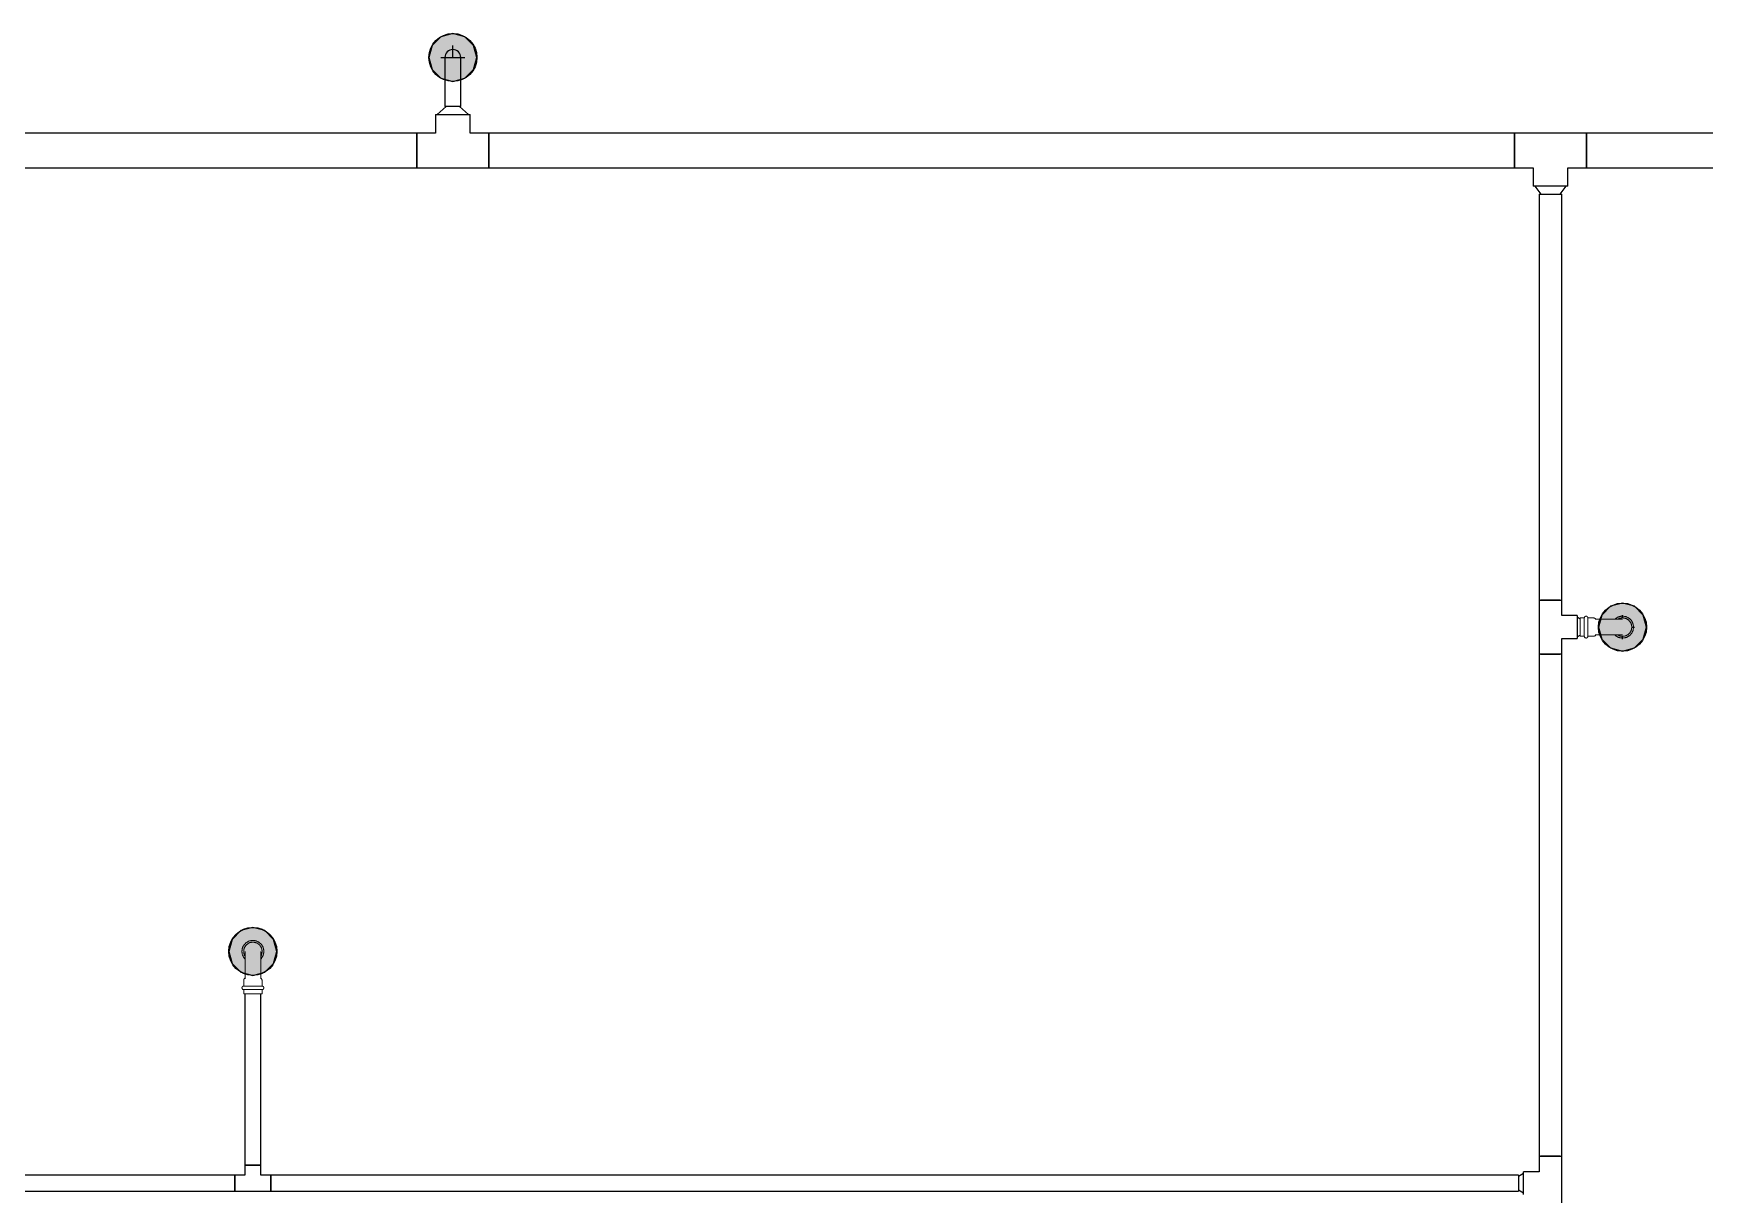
# Model space of a CAD drawing. Header units: inches. Extents: x -3327 to -1, y 8 to 1328.
# Drawn here: x -2926.9 to -2787.8, y 185 to 281.7 of the extents above; entities that cross this region are included whole.
import ezdxf

# ---------------------------------------------------------------- set-up
doc = ezdxf.new("R2010")
doc.units = ezdxf.units.IN
doc.header["$MEASUREMENT"] = 0
doc.layers.add('P-PIPE', color=3, linetype='Continuous', lineweight=9)
doc.layers.add('X - REF - FP', color=7, linetype='Continuous', true_color=0xb90000)

# ---------------------------------------------------------------- blocks, each defined once
blk = doc.blocks.new('Victaulic-VicPress316-Elbow 90-45deg Style P568_P571 - Standard-523083-SECOND LEVEL')
at = {"layer": 'P-PIPE'}
for p, q in [((-3178.39, 1232.42), (-3178.39, 1231.96)), ((-3178.28, 1233.46), (-3178.28, 1232.57)), ((-3176.97, 1232.57), (-3176.97, 1233.46)), ((-3176.86, 1231.96), (-3176.86, 1232.42)), ((-3177.63, 1231.96), (-3178.39, 1231.96)), ((-3178.39, 1231.67), (-3178.39, 1231.33)), ((-3177.63, 1231.67), (-3178.39, 1231.67)), ((-3178.39, 1231.33), (-3177.63, 1231.33)), ((-3176.86, 1231.96), (-3177.63, 1231.96)), ((-3176.86, 1231.67), (-3177.63, 1231.67)), ((-3177.63, 1231.33), (-3176.86, 1231.33)), ((-3176.86, 1231.33), (-3176.86, 1231.67))]:
    blk.add_line(p, q, dxfattribs=at)
at = {"layer": 'P-PIPE', "flags": 128}
for points in [[(-3177.63, 1235.77), (-3177.66, 1235.77), (-3177.7, 1235.76), (-3177.73, 1235.76), (-3177.77, 1235.76), (-3177.81, 1235.75), (-3177.84, 1235.74), (-3177.88, 1235.73), (-3177.91, 1235.72), (-3177.95, 1235.71), (-3177.98, 1235.69), (-3178.01, 1235.68), (-3178.05, 1235.66), (-3178.08, 1235.65), (-3178.11, 1235.63), (-3178.14, 1235.61), (-3178.17, 1235.59), (-3178.2, 1235.56), (-3178.23, 1235.54), (-3178.25, 1235.52), (-3178.28, 1235.49), (-3178.3, 1235.46), (-3178.33, 1235.44), (-3178.35, 1235.41), (-3178.37, 1235.38), (-3178.39, 1235.35), (-3178.41, 1235.32), (-3178.43, 1235.28), (-3178.45, 1235.25), (-3178.46, 1235.22), (-3178.48, 1235.19), (-3178.49, 1235.15), (-3178.5, 1235.12), (-3178.51, 1235.08), (-3178.52, 1235.05), (-3178.52, 1235.01), (-3178.53, 1234.97), (-3178.53, 1234.94), (-3178.54, 1234.9), (-3178.54, 1234.86), (-3178.54, 1234.83), (-3178.53, 1234.79), (-3178.53, 1234.76), (-3178.53, 1234.72), (-3178.52, 1234.68), (-3178.51, 1234.65), (-3178.5, 1234.61), (-3178.49, 1234.58), (-3178.48, 1234.54), (-3178.47, 1234.51), (-3178.45, 1234.48), (-3178.44, 1234.44), (-3178.42, 1234.41), (-3178.4, 1234.38), (-3178.38, 1234.35), (-3178.36, 1234.32), (-3178.34, 1234.29), (-3178.32, 1234.26), (-3178.29, 1234.23)], [(-3177.63, 1235.62), (-3177.66, 1235.62), (-3177.69, 1235.62), (-3177.72, 1235.62), (-3177.75, 1235.61), (-3177.78, 1235.61), (-3177.81, 1235.6), (-3177.84, 1235.59), (-3177.87, 1235.58), (-3177.9, 1235.57), (-3177.92, 1235.56), (-3177.95, 1235.55), (-3177.98, 1235.53), (-3178.01, 1235.52), (-3178.03, 1235.5), (-3178.06, 1235.49), (-3178.08, 1235.47), (-3178.11, 1235.45), (-3178.13, 1235.43), (-3178.15, 1235.41), (-3178.17, 1235.39), (-3178.2, 1235.37), (-3178.22, 1235.34), (-3178.23, 1235.32), (-3178.25, 1235.29), (-3178.27, 1235.27), (-3178.29, 1235.24), (-3178.3, 1235.22), (-3178.31, 1235.19), (-3178.33, 1235.16), (-3178.34, 1235.13), (-3178.35, 1235.1), (-3178.36, 1235.07), (-3178.37, 1235.05), (-3178.37, 1235.02), (-3178.38, 1234.99), (-3178.38, 1234.95), (-3178.39, 1234.92), (-3178.39, 1234.89), (-3178.39, 1234.86), (-3178.39, 1234.83), (-3178.39, 1234.8), (-3178.39, 1234.77), (-3178.38, 1234.74), (-3178.38, 1234.71), (-3178.37, 1234.68), (-3178.36, 1234.65), (-3178.36, 1234.62), (-3178.35, 1234.59), (-3178.33, 1234.56), (-3178.32, 1234.54), (-3178.31, 1234.51), (-3178.29, 1234.48), (-3178.28, 1234.46)], [(-3176.97, 1234.22), (-3176.95, 1234.25), (-3176.92, 1234.27), (-3176.9, 1234.3), (-3176.88, 1234.33), (-3176.86, 1234.36), (-3176.84, 1234.39), (-3176.82, 1234.42), (-3176.8, 1234.46), (-3176.79, 1234.49), (-3176.77, 1234.52), (-3176.76, 1234.56), (-3176.75, 1234.59), (-3176.74, 1234.63), (-3176.73, 1234.66), (-3176.73, 1234.7), (-3176.72, 1234.74), (-3176.72, 1234.77), (-3176.71, 1234.81), (-3176.71, 1234.85), (-3176.71, 1234.88), (-3176.72, 1234.92), (-3176.72, 1234.95), (-3176.72, 1234.99), (-3176.73, 1235.03), (-3176.74, 1235.06), (-3176.75, 1235.1), (-3176.76, 1235.13), (-3176.77, 1235.17), (-3176.78, 1235.2), (-3176.8, 1235.23), (-3176.81, 1235.27), (-3176.83, 1235.3), (-3176.85, 1235.33), (-3176.87, 1235.36), (-3176.89, 1235.39), (-3176.91, 1235.42), (-3176.93, 1235.45), (-3176.96, 1235.48), (-3176.98, 1235.5), (-3177.01, 1235.53), (-3177.04, 1235.55), (-3177.06, 1235.57), (-3177.09, 1235.6), (-3177.12, 1235.62), (-3177.15, 1235.64), (-3177.19, 1235.65), (-3177.22, 1235.67), (-3177.25, 1235.69), (-3177.29, 1235.7), (-3177.32, 1235.71), (-3177.35, 1235.73), (-3177.39, 1235.74), (-3177.42, 1235.74), (-3177.46, 1235.75), (-3177.5, 1235.76), (-3177.53, 1235.76), (-3177.57, 1235.77), (-3177.61, 1235.77), (-3177.63, 1235.77)], [(-3176.96, 1234.47), (-3176.95, 1234.49), (-3176.94, 1234.52), (-3176.92, 1234.55), (-3176.91, 1234.58), (-3176.9, 1234.61), (-3176.89, 1234.64), (-3176.88, 1234.66), (-3176.88, 1234.69), (-3176.87, 1234.72), (-3176.87, 1234.75), (-3176.86, 1234.79), (-3176.86, 1234.82), (-3176.86, 1234.85), (-3176.86, 1234.88), (-3176.86, 1234.91), (-3176.86, 1234.94), (-3176.87, 1234.97), (-3176.87, 1235), (-3176.88, 1235.03), (-3176.89, 1235.06), (-3176.89, 1235.09), (-3176.9, 1235.12), (-3176.92, 1235.15), (-3176.93, 1235.17), (-3176.94, 1235.2), (-3176.96, 1235.23), (-3176.97, 1235.25), (-3176.99, 1235.28), (-3177.01, 1235.31), (-3177.02, 1235.33), (-3177.04, 1235.35), (-3177.06, 1235.38), (-3177.09, 1235.4), (-3177.11, 1235.42), (-3177.13, 1235.44), (-3177.15, 1235.46), (-3177.18, 1235.48), (-3177.2, 1235.5), (-3177.23, 1235.51), (-3177.26, 1235.53), (-3177.28, 1235.54), (-3177.31, 1235.55), (-3177.34, 1235.57), (-3177.37, 1235.58), (-3177.4, 1235.59), (-3177.43, 1235.6), (-3177.46, 1235.6), (-3177.49, 1235.61), (-3177.52, 1235.61), (-3177.55, 1235.62), (-3177.58, 1235.62), (-3177.61, 1235.62), (-3177.63, 1235.62)], [(-3178.28, 1234.85), (-3178.28, 1234.85), (-3178.28, 1234.85), (-3178.28, 1234.84), (-3178.28, 1234.84), (-3178.28, 1234.83), (-3178.28, 1234.81), (-3178.28, 1234.8), (-3178.28, 1234.78), (-3178.28, 1234.77), (-3178.28, 1234.74), (-3178.28, 1234.72), (-3178.28, 1234.7), (-3178.28, 1234.67), (-3178.28, 1234.64), (-3178.28, 1234.61), (-3178.28, 1234.58), (-3178.28, 1234.55), (-3178.28, 1234.51), (-3178.28, 1234.47), (-3178.28, 1234.43), (-3178.28, 1234.39), (-3178.28, 1234.35), (-3178.28, 1234.31), (-3178.28, 1234.26), (-3178.28, 1234.21), (-3178.28, 1234.17), (-3178.28, 1234.12), (-3178.28, 1234.07), (-3178.28, 1234.02), (-3178.28, 1233.97), (-3178.28, 1233.91), (-3178.28, 1233.86), (-3178.28, 1233.81), (-3178.28, 1233.75), (-3178.28, 1233.7), (-3178.28, 1233.64), (-3178.28, 1233.59), (-3178.28, 1233.53), (-3178.28, 1233.48), (-3178.28, 1233.46)], [(-3176.97, 1233.46), (-3176.97, 1233.52), (-3176.97, 1233.57), (-3176.97, 1233.63), (-3176.97, 1233.68), (-3176.97, 1233.74), (-3176.97, 1233.79), (-3176.97, 1233.85), (-3176.97, 1233.9), (-3176.97, 1233.95), (-3176.97, 1234), (-3176.97, 1234.06), (-3176.97, 1234.11), (-3176.97, 1234.15), (-3176.97, 1234.2), (-3176.97, 1234.25), (-3176.97, 1234.29), (-3176.97, 1234.34), (-3176.97, 1234.38), (-3176.97, 1234.42), (-3176.97, 1234.46), (-3176.97, 1234.5), (-3176.97, 1234.54), (-3176.97, 1234.57), (-3176.97, 1234.6), (-3176.97, 1234.63), (-3176.97, 1234.66), (-3176.97, 1234.69), (-3176.97, 1234.72), (-3176.97, 1234.74), (-3176.97, 1234.76), (-3176.97, 1234.78), (-3176.97, 1234.8), (-3176.97, 1234.81), (-3176.97, 1234.82), (-3176.97, 1234.83), (-3176.97, 1234.84), (-3176.97, 1234.85), (-3176.97, 1234.85), (-3176.97, 1234.85), (-3176.97, 1234.85)], [(-3178.39, 1232.42), (-3178.39, 1232.43), (-3178.39, 1232.44), (-3178.39, 1232.45), (-3178.39, 1232.46), (-3178.39, 1232.47), (-3178.38, 1232.48), (-3178.38, 1232.49), (-3178.38, 1232.5), (-3178.37, 1232.51), (-3178.37, 1232.52), (-3178.37, 1232.53), (-3178.36, 1232.54), (-3178.36, 1232.55), (-3178.35, 1232.56), (-3178.34, 1232.57), (-3178.34, 1232.58), (-3178.33, 1232.59), (-3178.32, 1232.6), (-3178.32, 1232.6), (-3178.31, 1232.61), (-3178.3, 1232.62), (-3178.29, 1232.63), (-3178.28, 1232.63), (-3178.28, 1232.63)], [(-3176.97, 1232.63), (-3176.96, 1232.63), (-3176.95, 1232.62), (-3176.94, 1232.61), (-3176.93, 1232.61), (-3176.93, 1232.6), (-3176.92, 1232.59), (-3176.91, 1232.58), (-3176.91, 1232.57), (-3176.9, 1232.56), (-3176.9, 1232.55), (-3176.89, 1232.54), (-3176.89, 1232.53), (-3176.88, 1232.52), (-3176.88, 1232.51), (-3176.87, 1232.5), (-3176.87, 1232.49), (-3176.87, 1232.48), (-3176.86, 1232.47), (-3176.86, 1232.46), (-3176.86, 1232.45), (-3176.86, 1232.44), (-3176.86, 1232.43), (-3176.86, 1232.42), (-3176.86, 1232.42)], [(-3178.39, 1231.67), (-3178.4, 1231.67), (-3178.4, 1231.67), (-3178.41, 1231.67), (-3178.41, 1231.68), (-3178.42, 1231.68), (-3178.43, 1231.68), (-3178.43, 1231.68), (-3178.44, 1231.68), (-3178.44, 1231.68), (-3178.45, 1231.68), (-3178.45, 1231.69), (-3178.46, 1231.69), (-3178.46, 1231.69), (-3178.47, 1231.7), (-3178.47, 1231.7), (-3178.48, 1231.7), (-3178.48, 1231.71), (-3178.49, 1231.71), (-3178.49, 1231.71), (-3178.5, 1231.72), (-3178.5, 1231.72), (-3178.5, 1231.73), (-3178.51, 1231.73), (-3178.51, 1231.74), (-3178.51, 1231.74), (-3178.52, 1231.75), (-3178.52, 1231.75), (-3178.52, 1231.76), (-3178.52, 1231.76), (-3178.53, 1231.77), (-3178.53, 1231.77), (-3178.53, 1231.78), (-3178.53, 1231.78), (-3178.53, 1231.79), (-3178.53, 1231.79), (-3178.54, 1231.8), (-3178.54, 1231.81), (-3178.54, 1231.81), (-3178.54, 1231.82), (-3178.54, 1231.82), (-3178.54, 1231.83), (-3178.54, 1231.83), (-3178.54, 1231.84), (-3178.53, 1231.85), (-3178.53, 1231.85), (-3178.53, 1231.86), (-3178.53, 1231.86), (-3178.53, 1231.87), (-3178.53, 1231.87), (-3178.52, 1231.88), (-3178.52, 1231.88), (-3178.52, 1231.89), (-3178.52, 1231.89), (-3178.51, 1231.9), (-3178.51, 1231.9), (-3178.51, 1231.91), (-3178.5, 1231.91), (-3178.5, 1231.92), (-3178.49, 1231.92), (-3178.49, 1231.93), (-3178.49, 1231.93), (-3178.48, 1231.93), (-3178.48, 1231.94), (-3178.47, 1231.94), (-3178.47, 1231.94), (-3178.46, 1231.95), (-3178.46, 1231.95), (-3178.45, 1231.95), (-3178.45, 1231.95), (-3178.44, 1231.96), (-3178.43, 1231.96), (-3178.43, 1231.96), (-3178.42, 1231.96), (-3178.42, 1231.96), (-3178.41, 1231.96), (-3178.41, 1231.96), (-3178.4, 1231.96), (-3178.39, 1231.96), (-3178.39, 1231.96)], [(-3177.63, 1231.96), (-3177.66, 1231.96), (-3177.69, 1231.96), (-3177.72, 1231.96), (-3177.75, 1231.96), (-3177.78, 1231.96), (-3177.81, 1231.96), (-3177.84, 1231.96), (-3177.87, 1231.96), (-3177.9, 1231.96), (-3177.92, 1231.96), (-3177.95, 1231.96), (-3177.98, 1231.96), (-3178.01, 1231.96), (-3178.03, 1231.96), (-3178.06, 1231.96), (-3178.08, 1231.96), (-3178.11, 1231.96), (-3178.13, 1231.96), (-3178.15, 1231.96), (-3178.17, 1231.96), (-3178.2, 1231.96), (-3178.22, 1231.96), (-3178.23, 1231.96), (-3178.25, 1231.96), (-3178.27, 1231.96), (-3178.29, 1231.96), (-3178.3, 1231.96), (-3178.31, 1231.96), (-3178.33, 1231.96), (-3178.34, 1231.96), (-3178.35, 1231.96), (-3178.36, 1231.96), (-3178.37, 1231.96), (-3178.37, 1231.96), (-3178.38, 1231.96), (-3178.38, 1231.96), (-3178.39, 1231.96), (-3178.39, 1231.96), (-3178.39, 1231.96), (-3178.39, 1231.96)], [(-3178.39, 1231.96), (-3178.39, 1231.96), (-3178.39, 1231.96), (-3178.39, 1231.96), (-3178.38, 1231.96), (-3178.38, 1231.96), (-3178.37, 1231.96), (-3178.36, 1231.96), (-3178.35, 1231.96)], [(-3178.35, 1231.67), (-3178.36, 1231.67), (-3178.37, 1231.67), (-3178.37, 1231.67), (-3178.38, 1231.67), (-3178.38, 1231.67), (-3178.39, 1231.67), (-3178.39, 1231.67), (-3178.39, 1231.67), (-3178.39, 1231.67)], [(-3178.39, 1231.67), (-3178.39, 1231.67), (-3178.39, 1231.67), (-3178.39, 1231.67), (-3178.38, 1231.67), (-3178.38, 1231.67), (-3178.37, 1231.67), (-3178.36, 1231.67), (-3178.35, 1231.67), (-3178.34, 1231.67), (-3178.33, 1231.67), (-3178.32, 1231.67), (-3178.3, 1231.67), (-3178.29, 1231.67), (-3178.27, 1231.67), (-3178.26, 1231.67), (-3178.24, 1231.67), (-3178.22, 1231.67), (-3178.2, 1231.67), (-3178.18, 1231.67), (-3178.16, 1231.67), (-3178.14, 1231.67), (-3178.11, 1231.67), (-3178.09, 1231.67), (-3178.06, 1231.67), (-3178.04, 1231.67), (-3178.01, 1231.67), (-3177.99, 1231.67), (-3177.96, 1231.67), (-3177.93, 1231.67), (-3177.9, 1231.67), (-3177.87, 1231.67), (-3177.84, 1231.67), (-3177.82, 1231.67), (-3177.79, 1231.67), (-3177.76, 1231.67), (-3177.72, 1231.67), (-3177.69, 1231.67), (-3177.66, 1231.67), (-3177.63, 1231.67), (-3177.63, 1231.67)], [(-3176.86, 1231.96), (-3176.86, 1231.96), (-3176.86, 1231.96), (-3176.86, 1231.96), (-3176.87, 1231.96), (-3176.87, 1231.96), (-3176.88, 1231.96), (-3176.89, 1231.96), (-3176.9, 1231.96), (-3176.91, 1231.96), (-3176.92, 1231.96), (-3176.93, 1231.96), (-3176.95, 1231.96), (-3176.96, 1231.96), (-3176.98, 1231.96), (-3176.99, 1231.96), (-3177.01, 1231.96), (-3177.03, 1231.96), (-3177.05, 1231.96), (-3177.07, 1231.96), (-3177.09, 1231.96), (-3177.11, 1231.96), (-3177.14, 1231.96), (-3177.16, 1231.96), (-3177.19, 1231.96), (-3177.21, 1231.96), (-3177.24, 1231.96), (-3177.26, 1231.96), (-3177.29, 1231.96), (-3177.32, 1231.96), (-3177.35, 1231.96), (-3177.38, 1231.96), (-3177.41, 1231.96), (-3177.43, 1231.96), (-3177.46, 1231.96), (-3177.49, 1231.96), (-3177.53, 1231.96), (-3177.56, 1231.96), (-3177.59, 1231.96), (-3177.62, 1231.96), (-3177.63, 1231.96)], [(-3177.63, 1231.67), (-3177.59, 1231.67), (-3177.56, 1231.67), (-3177.53, 1231.67), (-3177.5, 1231.67), (-3177.47, 1231.67), (-3177.44, 1231.67), (-3177.41, 1231.67), (-3177.38, 1231.67), (-3177.35, 1231.67), (-3177.33, 1231.67), (-3177.3, 1231.67), (-3177.27, 1231.67), (-3177.24, 1231.67), (-3177.22, 1231.67), (-3177.19, 1231.67), (-3177.17, 1231.67), (-3177.14, 1231.67), (-3177.12, 1231.67), (-3177.1, 1231.67), (-3177.08, 1231.67), (-3177.05, 1231.67), (-3177.03, 1231.67), (-3177.02, 1231.67), (-3177, 1231.67), (-3176.98, 1231.67), (-3176.96, 1231.67), (-3176.95, 1231.67), (-3176.94, 1231.67), (-3176.92, 1231.67), (-3176.91, 1231.67), (-3176.9, 1231.67), (-3176.89, 1231.67), (-3176.88, 1231.67), (-3176.88, 1231.67), (-3176.87, 1231.67), (-3176.87, 1231.67), (-3176.86, 1231.67), (-3176.86, 1231.67), (-3176.86, 1231.67), (-3176.86, 1231.67)], [(-3176.9, 1231.96), (-3176.89, 1231.96), (-3176.88, 1231.96), (-3176.88, 1231.96), (-3176.87, 1231.96), (-3176.87, 1231.96), (-3176.86, 1231.96), (-3176.86, 1231.96), (-3176.86, 1231.96), (-3176.86, 1231.96)], [(-3176.86, 1231.67), (-3176.86, 1231.67), (-3176.86, 1231.67), (-3176.86, 1231.67), (-3176.87, 1231.67), (-3176.87, 1231.67), (-3176.88, 1231.67), (-3176.89, 1231.67), (-3176.9, 1231.67)], [(-3176.86, 1231.96), (-3176.85, 1231.96), (-3176.85, 1231.96), (-3176.84, 1231.96), (-3176.84, 1231.96), (-3176.83, 1231.96), (-3176.82, 1231.96), (-3176.82, 1231.96), (-3176.81, 1231.96), (-3176.81, 1231.96), (-3176.8, 1231.95), (-3176.8, 1231.95), (-3176.79, 1231.95), (-3176.79, 1231.95), (-3176.78, 1231.94), (-3176.78, 1231.94), (-3176.77, 1231.94), (-3176.77, 1231.93), (-3176.76, 1231.93), (-3176.76, 1231.92), (-3176.75, 1231.92), (-3176.75, 1231.92), (-3176.75, 1231.91), (-3176.74, 1231.91), (-3176.74, 1231.9), (-3176.74, 1231.9), (-3176.73, 1231.89), (-3176.73, 1231.89), (-3176.73, 1231.88), (-3176.73, 1231.88), (-3176.72, 1231.87), (-3176.72, 1231.87), (-3176.72, 1231.86), (-3176.72, 1231.85), (-3176.72, 1231.85), (-3176.72, 1231.84), (-3176.71, 1231.84), (-3176.71, 1231.83), (-3176.71, 1231.83), (-3176.71, 1231.82), (-3176.71, 1231.81), (-3176.71, 1231.81), (-3176.71, 1231.8), (-3176.71, 1231.8), (-3176.72, 1231.79), (-3176.72, 1231.79), (-3176.72, 1231.78), (-3176.72, 1231.77), (-3176.72, 1231.77), (-3176.72, 1231.76), (-3176.73, 1231.76), (-3176.73, 1231.75), (-3176.73, 1231.75), (-3176.73, 1231.74), (-3176.74, 1231.74), (-3176.74, 1231.73), (-3176.74, 1231.73), (-3176.75, 1231.72), (-3176.75, 1231.72), (-3176.76, 1231.72), (-3176.76, 1231.71), (-3176.76, 1231.71), (-3176.77, 1231.7), (-3176.77, 1231.7), (-3176.78, 1231.7), (-3176.78, 1231.69), (-3176.79, 1231.69), (-3176.79, 1231.69), (-3176.8, 1231.69), (-3176.8, 1231.68), (-3176.81, 1231.68), (-3176.82, 1231.68), (-3176.82, 1231.68), (-3176.83, 1231.68), (-3176.83, 1231.68), (-3176.84, 1231.67), (-3176.84, 1231.67), (-3176.85, 1231.67), (-3176.86, 1231.67), (-3176.86, 1231.67)]]:
    blk.add_lwpolyline(points, dxfattribs=at)
blk = doc.blocks.new('Victaulic-VicPress316-Elbow 90-45deg Style P568_P571 - Standard-V2-SECOND LEVEL')
at = {"layer": 'P-PIPE'}
for p, q in [((-3203.7, 731.1), (-3203.7, 730.2)), ((-3202.39, 730.21), (-3202.39, 731.1)), ((-3203.81, 730.05), (-3203.81, 729.6)), ((-3203.05, 729.6), (-3203.81, 729.6)), ((-3203.81, 729.31), (-3203.81, 728.97)), ((-3203.05, 729.31), (-3203.81, 729.31)), ((-3203.81, 728.97), (-3203.05, 728.97)), ((-3202.28, 729.6), (-3203.05, 729.6)), ((-3202.28, 729.31), (-3203.05, 729.31)), ((-3203.05, 728.97), (-3202.28, 728.97)), ((-3202.28, 729.6), (-3202.28, 730.05)), ((-3202.28, 728.97), (-3202.28, 729.31))]:
    blk.add_line(p, q, dxfattribs=at)
at = {"layer": 'P-PIPE', "flags": 128}
for points in [[(-3203.05, 733.4), (-3203.08, 733.4), (-3203.12, 733.4), (-3203.16, 733.4), (-3203.19, 733.39), (-3203.23, 733.38), (-3203.26, 733.38), (-3203.3, 733.37), (-3203.33, 733.36), (-3203.37, 733.34), (-3203.4, 733.33), (-3203.43, 733.32), (-3203.47, 733.3), (-3203.5, 733.28), (-3203.53, 733.26), (-3203.56, 733.24), (-3203.59, 733.22), (-3203.62, 733.2), (-3203.65, 733.18), (-3203.67, 733.15), (-3203.7, 733.13), (-3203.73, 733.1), (-3203.75, 733.07), (-3203.77, 733.04), (-3203.79, 733.01), (-3203.81, 732.98), (-3203.83, 732.95), (-3203.85, 732.92), (-3203.87, 732.89), (-3203.88, 732.85), (-3203.9, 732.82), (-3203.91, 732.79), (-3203.92, 732.75), (-3203.93, 732.72), (-3203.94, 732.68), (-3203.94, 732.65), (-3203.95, 732.61), (-3203.95, 732.57), (-3203.96, 732.54), (-3203.96, 732.5), (-3203.96, 732.46), (-3203.96, 732.43), (-3203.95, 732.39), (-3203.95, 732.35), (-3203.94, 732.32), (-3203.93, 732.28), (-3203.93, 732.25), (-3203.91, 732.21), (-3203.9, 732.18), (-3203.89, 732.14), (-3203.88, 732.11), (-3203.86, 732.08), (-3203.84, 732.05), (-3203.82, 732.01), (-3203.8, 731.98), (-3203.78, 731.95), (-3203.76, 731.92), (-3203.74, 731.9), (-3203.71, 731.87)], [(-3203.05, 733.26), (-3203.08, 733.26), (-3203.11, 733.25), (-3203.14, 733.25), (-3203.17, 733.25), (-3203.2, 733.24), (-3203.23, 733.23), (-3203.26, 733.23), (-3203.29, 733.22), (-3203.32, 733.21), (-3203.34, 733.2), (-3203.37, 733.18), (-3203.4, 733.17), (-3203.43, 733.16), (-3203.45, 733.14), (-3203.48, 733.12), (-3203.5, 733.1), (-3203.53, 733.09), (-3203.55, 733.07), (-3203.57, 733.05), (-3203.6, 733.02), (-3203.62, 733), (-3203.64, 732.98), (-3203.66, 732.95), (-3203.67, 732.93), (-3203.69, 732.9), (-3203.71, 732.88), (-3203.72, 732.85), (-3203.74, 732.82), (-3203.75, 732.8), (-3203.76, 732.77), (-3203.77, 732.74), (-3203.78, 732.71), (-3203.79, 732.68), (-3203.8, 732.65), (-3203.8, 732.62), (-3203.81, 732.59), (-3203.81, 732.56), (-3203.81, 732.53), (-3203.81, 732.5), (-3203.81, 732.47), (-3203.81, 732.44), (-3203.81, 732.41), (-3203.8, 732.38), (-3203.8, 732.35), (-3203.79, 732.32), (-3203.78, 732.29), (-3203.78, 732.26), (-3203.77, 732.23), (-3203.76, 732.2), (-3203.74, 732.17), (-3203.73, 732.14), (-3203.72, 732.12), (-3203.7, 732.1)], [(-3202.39, 731.86), (-3202.37, 731.88), (-3202.34, 731.91), (-3202.32, 731.94), (-3202.3, 731.97), (-3202.28, 732), (-3202.26, 732.03), (-3202.24, 732.06), (-3202.23, 732.09), (-3202.21, 732.13), (-3202.2, 732.16), (-3202.18, 732.19), (-3202.17, 732.23), (-3202.16, 732.26), (-3202.15, 732.3), (-3202.15, 732.33), (-3202.14, 732.37), (-3202.14, 732.41), (-3202.14, 732.44), (-3202.13, 732.48), (-3202.13, 732.52), (-3202.14, 732.55), (-3202.14, 732.59), (-3202.14, 732.63), (-3202.15, 732.66), (-3202.16, 732.7), (-3202.17, 732.73), (-3202.18, 732.77), (-3202.19, 732.8), (-3202.2, 732.84), (-3202.22, 732.87), (-3202.23, 732.9), (-3202.25, 732.93), (-3202.27, 732.97), (-3202.29, 733), (-3202.31, 733.03), (-3202.33, 733.06), (-3202.35, 733.08), (-3202.38, 733.11), (-3202.4, 733.14), (-3202.43, 733.16), (-3202.46, 733.19), (-3202.49, 733.21), (-3202.51, 733.23), (-3202.55, 733.25), (-3202.58, 733.27), (-3202.61, 733.29), (-3202.64, 733.31), (-3202.67, 733.32), (-3202.71, 733.34), (-3202.74, 733.35), (-3202.78, 733.36), (-3202.81, 733.37), (-3202.85, 733.38), (-3202.88, 733.39), (-3202.92, 733.39), (-3202.95, 733.4), (-3202.99, 733.4), (-3203.03, 733.4), (-3203.05, 733.4)], [(-3202.39, 732.1), (-3202.37, 732.13), (-3202.36, 732.16), (-3202.34, 732.18), (-3202.33, 732.21), (-3202.32, 732.24), (-3202.31, 732.27), (-3202.3, 732.3), (-3202.3, 732.33), (-3202.29, 732.36), (-3202.29, 732.39), (-3202.28, 732.42), (-3202.28, 732.45), (-3202.28, 732.48), (-3202.28, 732.51), (-3202.28, 732.54), (-3202.28, 732.57), (-3202.29, 732.6), (-3202.29, 732.63), (-3202.3, 732.66), (-3202.31, 732.69), (-3202.32, 732.72), (-3202.33, 732.75), (-3202.34, 732.78), (-3202.35, 732.81), (-3202.36, 732.84), (-3202.38, 732.86), (-3202.39, 732.89), (-3202.41, 732.92), (-3202.43, 732.94), (-3202.44, 732.97), (-3202.46, 732.99), (-3202.48, 733.01), (-3202.51, 733.03), (-3202.53, 733.06), (-3202.55, 733.08), (-3202.58, 733.09), (-3202.6, 733.11), (-3202.62, 733.13), (-3202.65, 733.15), (-3202.68, 733.16), (-3202.7, 733.18), (-3202.73, 733.19), (-3202.76, 733.2), (-3202.79, 733.21), (-3202.82, 733.22), (-3202.85, 733.23), (-3202.88, 733.24), (-3202.91, 733.24), (-3202.94, 733.25), (-3202.97, 733.25), (-3203, 733.26), (-3203.03, 733.26), (-3203.05, 733.26)], [(-3203.7, 732.49), (-3203.7, 732.49), (-3203.7, 732.49), (-3203.7, 732.48), (-3203.7, 732.47), (-3203.7, 732.46), (-3203.7, 732.45), (-3203.7, 732.44), (-3203.7, 732.42), (-3203.7, 732.4), (-3203.7, 732.38), (-3203.7, 732.36), (-3203.7, 732.33), (-3203.7, 732.31), (-3203.7, 732.28), (-3203.7, 732.25), (-3203.7, 732.21), (-3203.7, 732.18), (-3203.7, 732.14), (-3203.7, 732.11), (-3203.7, 732.07), (-3203.7, 732.03), (-3203.7, 731.98), (-3203.7, 731.94), (-3203.7, 731.9), (-3203.7, 731.85), (-3203.7, 731.8), (-3203.7, 731.75), (-3203.7, 731.7), (-3203.7, 731.65), (-3203.7, 731.6), (-3203.7, 731.55), (-3203.7, 731.5), (-3203.7, 731.44), (-3203.7, 731.39), (-3203.7, 731.33), (-3203.7, 731.28), (-3203.7, 731.22), (-3203.7, 731.17), (-3203.7, 731.11), (-3203.7, 731.1)], [(-3202.39, 731.1), (-3202.39, 731.15), (-3202.39, 731.21), (-3202.39, 731.26), (-3202.39, 731.32), (-3202.39, 731.37), (-3202.39, 731.43), (-3202.39, 731.48), (-3202.39, 731.54), (-3202.39, 731.59), (-3202.39, 731.64), (-3202.39, 731.69), (-3202.39, 731.74), (-3202.39, 731.79), (-3202.39, 731.84), (-3202.39, 731.88), (-3202.39, 731.93), (-3202.39, 731.97), (-3202.39, 732.02), (-3202.39, 732.06), (-3202.39, 732.1), (-3202.39, 732.13), (-3202.39, 732.17), (-3202.39, 732.21), (-3202.39, 732.24), (-3202.39, 732.27), (-3202.39, 732.3), (-3202.39, 732.33), (-3202.39, 732.35), (-3202.39, 732.37), (-3202.39, 732.4), (-3202.39, 732.41), (-3202.39, 732.43), (-3202.39, 732.45), (-3202.39, 732.46), (-3202.39, 732.47), (-3202.39, 732.48), (-3202.39, 732.48), (-3202.39, 732.49), (-3202.39, 732.49), (-3202.39, 732.49)], [(-3203.81, 730.05), (-3203.81, 730.06), (-3203.81, 730.07), (-3203.81, 730.08), (-3203.81, 730.09), (-3203.81, 730.11), (-3203.8, 730.12), (-3203.8, 730.13), (-3203.8, 730.14), (-3203.8, 730.15), (-3203.79, 730.16), (-3203.79, 730.17), (-3203.78, 730.18), (-3203.78, 730.19), (-3203.77, 730.2), (-3203.76, 730.2), (-3203.76, 730.21), (-3203.75, 730.22), (-3203.74, 730.23), (-3203.74, 730.24), (-3203.73, 730.25), (-3203.72, 730.25), (-3203.71, 730.26), (-3203.71, 730.27), (-3203.7, 730.27)], [(-3202.39, 730.27), (-3202.38, 730.26), (-3202.37, 730.26), (-3202.36, 730.25), (-3202.36, 730.24), (-3202.35, 730.23), (-3202.34, 730.22), (-3202.33, 730.22), (-3202.33, 730.21), (-3202.32, 730.2), (-3202.32, 730.19), (-3202.31, 730.18), (-3202.31, 730.17), (-3202.3, 730.16), (-3202.3, 730.15), (-3202.29, 730.14), (-3202.29, 730.13), (-3202.29, 730.12), (-3202.29, 730.11), (-3202.28, 730.1), (-3202.28, 730.09), (-3202.28, 730.07), (-3202.28, 730.06), (-3202.28, 730.05), (-3202.28, 730.05)], [(-3203.81, 729.31), (-3203.82, 729.31), (-3203.82, 729.31), (-3203.83, 729.31), (-3203.84, 729.31), (-3203.84, 729.31), (-3203.85, 729.31), (-3203.85, 729.31), (-3203.86, 729.32), (-3203.86, 729.32), (-3203.87, 729.32), (-3203.87, 729.32), (-3203.88, 729.32), (-3203.88, 729.33), (-3203.89, 729.33), (-3203.89, 729.33), (-3203.9, 729.34), (-3203.9, 729.34), (-3203.91, 729.34), (-3203.91, 729.35), (-3203.92, 729.35), (-3203.92, 729.36), (-3203.92, 729.36), (-3203.93, 729.37), (-3203.93, 729.37), (-3203.93, 729.38), (-3203.94, 729.38), (-3203.94, 729.39), (-3203.94, 729.39), (-3203.95, 729.4), (-3203.95, 729.4), (-3203.95, 729.41), (-3203.95, 729.41), (-3203.95, 729.42), (-3203.95, 729.42), (-3203.96, 729.43), (-3203.96, 729.44), (-3203.96, 729.44), (-3203.96, 729.45), (-3203.96, 729.45), (-3203.96, 729.46), (-3203.96, 729.46), (-3203.96, 729.47), (-3203.96, 729.48), (-3203.96, 729.48), (-3203.95, 729.49), (-3203.95, 729.49), (-3203.95, 729.5), (-3203.95, 729.5), (-3203.95, 729.51), (-3203.94, 729.51), (-3203.94, 729.52), (-3203.94, 729.52), (-3203.94, 729.53), (-3203.93, 729.53), (-3203.93, 729.54), (-3203.93, 729.54), (-3203.92, 729.55), (-3203.92, 729.55), (-3203.92, 729.56), (-3203.91, 729.56), (-3203.91, 729.57), (-3203.9, 729.57), (-3203.9, 729.57), (-3203.89, 729.58), (-3203.89, 729.58), (-3203.88, 729.58), (-3203.88, 729.58), (-3203.87, 729.59), (-3203.87, 729.59), (-3203.86, 729.59), (-3203.86, 729.59), (-3203.85, 729.59), (-3203.84, 729.6), (-3203.84, 729.6), (-3203.83, 729.6), (-3203.83, 729.6), (-3203.82, 729.6), (-3203.82, 729.6), (-3203.81, 729.6)], [(-3203.05, 729.6), (-3203.08, 729.6), (-3203.11, 729.6), (-3203.14, 729.6), (-3203.17, 729.6), (-3203.2, 729.6), (-3203.23, 729.6), (-3203.26, 729.6), (-3203.29, 729.6), (-3203.32, 729.6), (-3203.34, 729.6), (-3203.37, 729.6), (-3203.4, 729.6), (-3203.43, 729.6), (-3203.45, 729.6), (-3203.48, 729.6), (-3203.5, 729.6), (-3203.53, 729.6), (-3203.55, 729.6), (-3203.57, 729.6), (-3203.6, 729.6), (-3203.62, 729.6), (-3203.64, 729.6), (-3203.66, 729.6), (-3203.67, 729.6), (-3203.69, 729.6), (-3203.71, 729.6), (-3203.72, 729.6), (-3203.74, 729.6), (-3203.75, 729.6), (-3203.76, 729.6), (-3203.77, 729.6), (-3203.78, 729.6), (-3203.79, 729.6), (-3203.8, 729.6), (-3203.8, 729.6), (-3203.81, 729.6), (-3203.81, 729.6), (-3203.81, 729.6), (-3203.81, 729.6), (-3203.81, 729.6)], [(-3203.81, 729.6), (-3203.81, 729.6), (-3203.81, 729.6), (-3203.81, 729.6), (-3203.8, 729.6), (-3203.8, 729.6), (-3203.79, 729.6), (-3203.78, 729.6), (-3203.77, 729.6)], [(-3203.77, 729.31), (-3203.78, 729.31), (-3203.79, 729.31), (-3203.8, 729.31), (-3203.8, 729.31), (-3203.81, 729.31), (-3203.81, 729.31), (-3203.81, 729.31), (-3203.81, 729.31), (-3203.81, 729.31)], [(-3203.81, 729.31), (-3203.81, 729.31), (-3203.81, 729.31), (-3203.81, 729.31), (-3203.8, 729.31), (-3203.8, 729.31), (-3203.79, 729.31), (-3203.78, 729.31), (-3203.77, 729.31), (-3203.76, 729.31), (-3203.75, 729.31), (-3203.74, 729.31), (-3203.73, 729.31), (-3203.71, 729.31), (-3203.7, 729.31), (-3203.68, 729.31), (-3203.66, 729.31), (-3203.64, 729.31), (-3203.62, 729.31), (-3203.6, 729.31), (-3203.58, 729.31), (-3203.56, 729.31), (-3203.53, 729.31), (-3203.51, 729.31), (-3203.49, 729.31), (-3203.46, 729.31), (-3203.43, 729.31), (-3203.41, 729.31), (-3203.38, 729.31), (-3203.35, 729.31), (-3203.32, 729.31), (-3203.29, 729.31), (-3203.27, 729.31), (-3203.24, 729.31), (-3203.21, 729.31), (-3203.18, 729.31), (-3203.15, 729.31), (-3203.12, 729.31), (-3203.08, 729.31), (-3203.05, 729.31), (-3203.05, 729.31)], [(-3202.28, 729.6), (-3202.28, 729.6), (-3202.28, 729.6), (-3202.29, 729.6), (-3202.29, 729.6), (-3202.29, 729.6), (-3202.3, 729.6), (-3202.31, 729.6), (-3202.32, 729.6), (-3202.33, 729.6), (-3202.34, 729.6), (-3202.35, 729.6), (-3202.37, 729.6), (-3202.38, 729.6), (-3202.4, 729.6), (-3202.41, 729.6), (-3202.43, 729.6), (-3202.45, 729.6), (-3202.47, 729.6), (-3202.49, 729.6), (-3202.51, 729.6), (-3202.53, 729.6), (-3202.56, 729.6), (-3202.58, 729.6), (-3202.61, 729.6), (-3202.63, 729.6), (-3202.66, 729.6), (-3202.68, 729.6), (-3202.71, 729.6), (-3202.74, 729.6), (-3202.77, 729.6), (-3202.8, 729.6), (-3202.83, 729.6), (-3202.86, 729.6), (-3202.89, 729.6), (-3202.92, 729.6), (-3202.95, 729.6), (-3202.98, 729.6), (-3203.01, 729.6), (-3203.04, 729.6), (-3203.05, 729.6)], [(-3203.05, 729.31), (-3203.02, 729.31), (-3202.98, 729.31), (-3202.95, 729.31), (-3202.92, 729.31), (-3202.89, 729.31), (-3202.86, 729.31), (-3202.83, 729.31), (-3202.8, 729.31), (-3202.78, 729.31), (-3202.75, 729.31), (-3202.72, 729.31), (-3202.69, 729.31), (-3202.67, 729.31), (-3202.64, 729.31), (-3202.61, 729.31), (-3202.59, 729.31), (-3202.56, 729.31), (-3202.54, 729.31), (-3202.52, 729.31), (-3202.5, 729.31), (-3202.48, 729.31), (-3202.46, 729.31), (-3202.44, 729.31), (-3202.42, 729.31), (-3202.4, 729.31), (-3202.39, 729.31), (-3202.37, 729.31), (-3202.36, 729.31), (-3202.34, 729.31), (-3202.33, 729.31), (-3202.32, 729.31), (-3202.31, 729.31), (-3202.3, 729.31), (-3202.3, 729.31), (-3202.29, 729.31), (-3202.29, 729.31), (-3202.28, 729.31), (-3202.28, 729.31), (-3202.28, 729.31), (-3202.28, 729.31)], [(-3202.32, 729.6), (-3202.31, 729.6), (-3202.3, 729.6), (-3202.3, 729.6), (-3202.29, 729.6), (-3202.29, 729.6), (-3202.28, 729.6), (-3202.28, 729.6), (-3202.28, 729.6), (-3202.28, 729.6)], [(-3202.28, 729.31), (-3202.28, 729.31), (-3202.28, 729.31), (-3202.29, 729.31), (-3202.29, 729.31), (-3202.29, 729.31), (-3202.3, 729.31), (-3202.31, 729.31), (-3202.32, 729.31)], [(-3202.28, 729.6), (-3202.27, 729.6), (-3202.27, 729.6), (-3202.26, 729.6), (-3202.26, 729.6), (-3202.25, 729.6), (-3202.24, 729.6), (-3202.24, 729.59), (-3202.23, 729.59), (-3202.23, 729.59), (-3202.22, 729.59), (-3202.22, 729.59), (-3202.21, 729.58), (-3202.21, 729.58), (-3202.2, 729.58), (-3202.2, 729.57), (-3202.19, 729.57), (-3202.19, 729.57), (-3202.18, 729.56), (-3202.18, 729.56), (-3202.18, 729.56), (-3202.17, 729.55), (-3202.17, 729.55), (-3202.16, 729.54), (-3202.16, 729.54), (-3202.16, 729.53), (-3202.15, 729.53), (-3202.15, 729.52), (-3202.15, 729.52), (-3202.15, 729.51), (-3202.14, 729.51), (-3202.14, 729.5), (-3202.14, 729.5), (-3202.14, 729.49), (-3202.14, 729.48), (-3202.14, 729.48), (-3202.14, 729.47), (-3202.13, 729.47), (-3202.13, 729.46), (-3202.13, 729.46), (-3202.13, 729.45), (-3202.13, 729.44), (-3202.13, 729.44), (-3202.14, 729.43), (-3202.14, 729.43), (-3202.14, 729.42), (-3202.14, 729.42), (-3202.14, 729.41), (-3202.14, 729.4), (-3202.14, 729.4), (-3202.15, 729.39), (-3202.15, 729.39), (-3202.15, 729.38), (-3202.16, 729.38), (-3202.16, 729.37), (-3202.16, 729.37), (-3202.17, 729.36), (-3202.17, 729.36), (-3202.17, 729.35), (-3202.18, 729.35), (-3202.18, 729.35), (-3202.19, 729.34), (-3202.19, 729.34), (-3202.19, 729.34), (-3202.2, 729.33), (-3202.2, 729.33), (-3202.21, 729.33), (-3202.21, 729.32), (-3202.22, 729.32), (-3202.23, 729.32), (-3202.23, 729.32), (-3202.24, 729.32), (-3202.24, 729.31), (-3202.25, 729.31), (-3202.25, 729.31), (-3202.26, 729.31), (-3202.26, 729.31), (-3202.27, 729.31), (-3202.28, 729.31), (-3202.28, 729.31)]]:
    blk.add_lwpolyline(points, dxfattribs=at)

msp = doc.modelspace()

# ---------------------------------------------------------------- hatches: boundary and pattern name
at = {"layer": 'X - REF - FP'}
for points in [[(-2892, 277.74), (-2891, 278.01), (-2890.27, 278.74), (-2890, 279.74), (-2890.27, 280.74), (-2891, 281.47), (-2892, 281.74), (-2893, 281.47), (-2893.73, 280.74), (-2894, 279.74), (-2893.73, 278.74), (-2893, 278.01)], [(-2794.65, 230.3), (-2793.65, 230.57), (-2792.92, 231.3), (-2792.65, 232.3), (-2792.92, 233.3), (-2793.65, 234.04), (-2794.65, 234.3), (-2795.65, 234.04), (-2796.38, 233.3), (-2796.65, 232.3), (-2796.38, 231.3), (-2795.65, 230.57)], [(-2908.65, 203.3), (-2907.65, 203.57), (-2906.92, 204.3), (-2906.65, 205.3), (-2906.92, 206.3), (-2907.65, 207.04), (-2908.65, 207.3), (-2909.65, 207.04), (-2910.38, 206.3), (-2910.65, 205.3), (-2910.38, 204.3), (-2909.65, 203.57)]]:
    msp.add_hatch(color=256, dxfattribs=at).paths.add_polyline_path(points, flags=0)
h = msp.add_hatch(color=256, dxfattribs=at)
edge = h.paths.add_edge_path(flags=0)
edge.add_arc((-2892, 279.74), 2, 0, 360)
h = msp.add_hatch(color=256, dxfattribs=at)
edge = h.paths.add_edge_path(flags=0)
edge.add_arc((-2794.65, 232.3), 2, 0, 360)
h = msp.add_hatch(color=256, dxfattribs=at)
edge = h.paths.add_edge_path(flags=0)
edge.add_arc((-2908.65, 205.3), 2, 0, 360)

# ---------------------------------------------------------------- linework, layer by layer
for p, q in [((-2893, 281.47), (-2893.73, 280.74)), ((-2892, 281.74), (-2893, 281.47)), ((-2891, 281.47), (-2892, 281.74)), ((-2890.27, 280.74), (-2891, 281.47)), ((-2893.73, 280.74), (-2894, 279.74)), ((-2894, 279.74), (-2893.73, 278.74)), ((-2893, 279.74), (-2892.66, 279.74)), ((-2892.66, 279.74), (-2892.66, 275.65)), ((-2892.66, 279.74), (-2891.34, 279.74)), ((-2892, 279.74), (-2892, 280.74)), ((-2891.34, 275.65), (-2891.34, 279.74)), ((-2891.34, 279.74), (-2891, 279.74)), ((-2890, 279.74), (-2890.27, 280.74)), ((-2890.27, 278.74), (-2890, 279.74)), ((-2893.73, 278.74), (-2893, 278.01)), ((-2891, 278.01), (-2890.27, 278.74)), ((-2893, 278.01), (-2892, 277.74)), ((-2892, 277.74), (-2891, 278.01)), ((-2892.56, 275.65), (-2893.31, 274.99)), ((-2891.34, 275.65), (-2892.66, 275.65)), ((-2890.69, 274.99), (-2891.44, 275.65)), ((-2893.44, 274.99), (-2893.44, 273.44)), ((-2893.44, 274.99), (-2890.56, 274.99)), ((-2890.56, 273.44), (-2890.56, 274.99)), ((-2894.99, 273.44), (-2981.01, 273.44)), ((-2893.44, 273.44), (-2894.99, 273.44)), ((-2894.99, 273.44), (-2894.99, 272.72)), ((-2894.99, 273.25), (-2894.99, 273.39)), ((-2894.99, 273.02), (-2894.99, 273.24)), ((-2894.99, 272.72), (-2894.99, 273.02)), ((-2894.99, 272.37), (-2894.99, 272.72)), ((-2894.99, 272.72), (-2894.99, 270.56)), ((-2889.01, 273.44), (-2890.56, 273.44)), ((-2803.64, 273.44), (-2889.01, 273.44)), ((-2889.01, 272.72), (-2889.01, 273.44)), ((-2889.01, 273.39), (-2889.01, 273.25)), ((-2889.01, 273.24), (-2889.01, 273.02)), ((-2889.01, 273.02), (-2889.01, 272.72)), ((-2889.01, 272.72), (-2889.01, 272.37)), ((-2889.01, 270.56), (-2889.01, 272.72)), ((-2797.66, 273.44), (-2803.64, 273.44)), ((-2803.64, 273.44), (-2803.64, 271.28)), ((-2803.64, 273.25), (-2803.64, 273.39)), ((-2803.64, 273.02), (-2803.64, 273.24)), ((-2803.64, 272.72), (-2803.64, 273.02)), ((-2803.64, 272.37), (-2803.64, 272.72)), ((-2597.99, 273.44), (-2797.66, 273.44)), ((-2797.66, 271.28), (-2797.66, 273.44)), ((-2797.66, 273.39), (-2797.66, 273.25)), ((-2797.66, 273.24), (-2797.66, 273.02)), ((-2797.66, 273.02), (-2797.66, 272.72)), ((-2797.66, 272.72), (-2797.66, 272.37)), ((-2894.99, 271.63), (-2894.99, 272.37)), ((-2894.99, 271.28), (-2894.99, 271.63)), ((-2894.99, 270.98), (-2894.99, 271.28)), ((-2889.01, 272.37), (-2889.01, 271.63)), ((-2889.01, 271.63), (-2889.01, 271.28)), ((-2889.01, 271.28), (-2889.01, 270.98)), ((-2803.64, 271.63), (-2803.64, 272.37)), ((-2803.64, 271.28), (-2803.64, 271.63)), ((-2803.64, 270.98), (-2803.64, 271.28)), ((-2803.64, 271.28), (-2803.64, 270.56)), ((-2797.66, 272.37), (-2797.66, 271.63)), ((-2797.66, 271.63), (-2797.66, 271.28)), ((-2797.66, 271.28), (-2797.66, 270.98)), ((-2797.66, 270.56), (-2797.66, 271.28)), ((-2981.01, 270.56), (-2894.99, 270.56)), ((-2894.99, 270.76), (-2894.99, 270.98)), ((-2894.99, 270.61), (-2894.99, 270.75)), ((-2894.99, 270.56), (-2889.01, 270.56)), ((-2889.01, 270.98), (-2889.01, 270.76)), ((-2889.01, 270.75), (-2889.01, 270.61)), ((-2889.01, 270.56), (-2803.64, 270.56)), ((-2803.64, 270.76), (-2803.64, 270.98)), ((-2803.64, 270.61), (-2803.64, 270.75)), ((-2803.64, 270.56), (-2802.09, 270.56)), ((-2802.09, 270.56), (-2802.09, 269.01)), ((-2799.21, 270.56), (-2797.66, 270.56)), ((-2799.21, 269.01), (-2799.21, 270.56)), ((-2797.66, 270.98), (-2797.66, 270.76)), ((-2797.66, 270.75), (-2797.66, 270.61)), ((-2797.66, 270.56), (-2597.99, 270.56)), ((-2799.21, 269.01), (-2802.09, 269.01)), ((-2801.96, 269.01), (-2801.46, 268.35)), ((-2799.84, 268.35), (-2799.34, 269.01)), ((-2801.6, 268.35), (-2801.6, 234.55)), ((-2801.6, 268.35), (-2799.7, 268.35)), ((-2799.7, 234.55), (-2799.7, 268.35)), ((-2801.6, 234.55), (-2801.6, 230.06)), ((-2801.6, 234.55), (-2799.7, 234.55)), ((-2801.32, 234.55), (-2801.47, 234.55)), ((-2801.13, 234.55), (-2801.32, 234.55)), ((-2800.9, 234.55), (-2801.12, 234.55)), ((-2800.4, 234.55), (-2800.9, 234.55)), ((-2800.17, 234.55), (-2800.4, 234.55)), ((-2799.98, 234.55), (-2800.17, 234.55)), ((-2799.83, 234.55), (-2799.98, 234.55)), ((-2799.7, 233.26), (-2799.7, 234.55)), ((-2795.65, 234.04), (-2796.38, 233.3)), ((-2794.65, 234.3), (-2795.65, 234.04)), ((-2793.65, 234.04), (-2794.65, 234.3)), ((-2792.92, 233.3), (-2793.65, 234.04)), ((-2798.41, 233.26), (-2799.7, 233.26)), ((-2798.41, 233.26), (-2798.41, 231.35)), ((-2798.16, 232.97), (-2798.41, 233.12)), ((-2796.38, 233.3), (-2796.65, 232.3)), ((-2796.65, 232.3), (-2796.38, 231.3)), ((-2794.65, 233.04), (-2794.65, 233.3)), ((-2793.91, 232.3), (-2793.65, 232.3)), ((-2792.65, 232.3), (-2792.92, 233.3)), ((-2792.92, 231.3), (-2792.65, 232.3)), ((-2799.7, 230.06), (-2799.7, 231.35)), ((-2799.7, 231.35), (-2798.41, 231.35)), ((-2798.41, 231.49), (-2798.16, 231.64)), ((-2796.38, 231.3), (-2795.65, 230.57)), ((-2794.65, 231.3), (-2794.65, 231.57)), ((-2793.65, 230.57), (-2792.92, 231.3)), ((-2799.7, 230.06), (-2801.6, 230.06)), ((-2801.6, 230.06), (-2801.6, 188.24)), ((-2801.47, 230.06), (-2801.32, 230.06)), ((-2801.32, 230.06), (-2801.13, 230.06)), ((-2801.12, 230.06), (-2800.9, 230.06)), ((-2800.9, 230.06), (-2800.4, 230.06)), ((-2800.4, 230.06), (-2800.17, 230.06)), ((-2800.17, 230.06), (-2799.98, 230.06)), ((-2799.98, 230.06), (-2799.83, 230.06)), ((-2799.7, 188.24), (-2799.7, 230.06)), ((-2795.65, 230.57), (-2794.65, 230.3)), ((-2794.65, 230.3), (-2793.65, 230.57)), ((-2908.65, 207.3), (-2909.65, 207.04)), ((-2907.65, 207.04), (-2908.65, 207.3)), ((-2910.38, 206.3), (-2910.65, 205.3)), ((-2909.65, 207.04), (-2910.38, 206.3)), ((-2906.92, 206.3), (-2907.65, 207.04)), ((-2906.65, 205.3), (-2906.92, 206.3)), ((-2910.65, 205.3), (-2910.38, 204.3)), ((-2906.92, 204.3), (-2906.65, 205.3)), ((-2910.38, 204.3), (-2909.65, 203.57)), ((-2909.65, 203.57), (-2908.65, 203.3)), ((-2908.65, 203.3), (-2907.65, 203.57)), ((-2907.65, 203.57), (-2906.92, 204.3)), ((-2909.31, 201.78), (-2909.31, 187.5)), ((-2907.99, 187.5), (-2907.99, 201.78)), ((-2801.6, 188.24), (-2801.6, 186.95)), ((-2801.6, 188.24), (-2799.7, 188.24)), ((-2801.32, 188.24), (-2801.47, 188.24)), ((-2801.13, 188.24), (-2801.32, 188.24)), ((-2800.9, 188.24), (-2801.12, 188.24)), ((-2800.4, 188.24), (-2800.9, 188.24)), ((-2800.17, 188.24), (-2800.4, 188.24)), ((-2799.98, 188.24), (-2800.17, 188.24)), ((-2799.83, 188.24), (-2799.98, 188.24)), ((-2799.7, 183.76), (-2799.7, 188.24)), ((-2910.15, 186.66), (-2977.13, 186.66)), ((-2909.31, 186.66), (-2910.15, 186.66)), ((-2910.15, 186.64), (-2910.15, 186.66)), ((-2910.15, 186.66), (-2910.15, 185.34)), ((-2910.15, 186.57), (-2910.15, 186.64)), ((-2910.15, 186.46), (-2910.15, 186.57)), ((-2910.15, 186.33), (-2910.15, 186.46)), ((-2909.31, 187.5), (-2909.31, 186.66)), ((-2909.31, 187.5), (-2909.28, 187.5)), ((-2907.99, 187.5), (-2909.31, 187.5)), ((-2909.28, 187.5), (-2909.22, 187.5)), ((-2909.22, 187.5), (-2909.11, 187.5)), ((-2909.11, 187.5), (-2908.98, 187.5)), ((-2908.98, 187.5), (-2908.82, 187.5)), ((-2908.82, 187.5), (-2908.48, 187.5)), ((-2908.48, 187.5), (-2908.32, 187.5)), ((-2908.32, 187.5), (-2908.18, 187.5)), ((-2908.18, 187.5), (-2908.08, 187.5)), ((-2908.08, 187.5), (-2908.01, 187.5)), ((-2908.01, 187.5), (-2907.99, 187.5)), ((-2907.99, 186.66), (-2907.99, 187.5)), ((-2907.15, 186.66), (-2907.99, 186.66)), ((-2803.3, 186.66), (-2907.15, 186.66)), ((-2907.15, 185.34), (-2907.15, 186.66)), ((-2907.15, 186.66), (-2907.15, 186.64)), ((-2907.15, 186.64), (-2907.15, 186.57)), ((-2907.15, 186.57), (-2907.15, 186.46)), ((-2907.15, 186.46), (-2907.15, 186.33)), ((-2802.89, 186.81), (-2803.3, 186.56)), ((-2803.3, 186.66), (-2803.3, 185.34)), ((-2801.6, 186.95), (-2802.89, 186.95)), ((-2802.89, 185.05), (-2802.89, 186.95)), ((-2977.13, 185.34), (-2910.15, 185.34)), ((-2910.15, 186.17), (-2910.15, 186.33)), ((-2910.15, 185.83), (-2910.15, 186.17)), ((-2910.15, 185.67), (-2910.15, 185.83)), ((-2910.15, 185.54), (-2910.15, 185.67)), ((-2910.15, 185.43), (-2910.15, 185.54)), ((-2910.15, 185.36), (-2910.15, 185.43)), ((-2910.15, 185.34), (-2910.15, 185.36)), ((-2910.15, 185.34), (-2907.15, 185.34)), ((-2907.15, 186.33), (-2907.15, 186.17)), ((-2907.15, 186.17), (-2907.15, 185.83)), ((-2907.15, 185.83), (-2907.15, 185.67)), ((-2907.15, 185.67), (-2907.15, 185.54)), ((-2907.15, 185.54), (-2907.15, 185.43)), ((-2907.15, 185.43), (-2907.15, 185.36)), ((-2907.15, 185.36), (-2907.15, 185.34)), ((-2907.15, 185.34), (-2803.3, 185.34)), ((-2803.3, 185.44), (-2802.89, 185.19))]:
    msp.add_line(p, q, dxfattribs=at)
for centre in [(-2892, 279.74), (-2794.65, 232.3), (-2908.65, 205.3)]:
    msp.add_circle(centre, 2, dxfattribs=at)
msp.add_arc((-2892, 279.74), 0.657, 0, 180, dxfattribs=at)

# ---------------------------------------------------------------- block references
at = {"layer": 'X - REF - FP', "rotation": 270}
msp.add_blockref('Victaulic-VicPress316-Elbow 90-45deg Style P568_P571 - Standard-523083-SECOND LEVEL', (-4029.5, -2945.32), dxfattribs=at)
at = {"layer": 'X - REF - FP'}
msp.add_blockref('Victaulic-VicPress316-Elbow 90-45deg Style P568_P571 - Standard-V2-SECOND LEVEL', (294.4, -527.19), dxfattribs=at)

doc.saveas('drawing.dxf')
